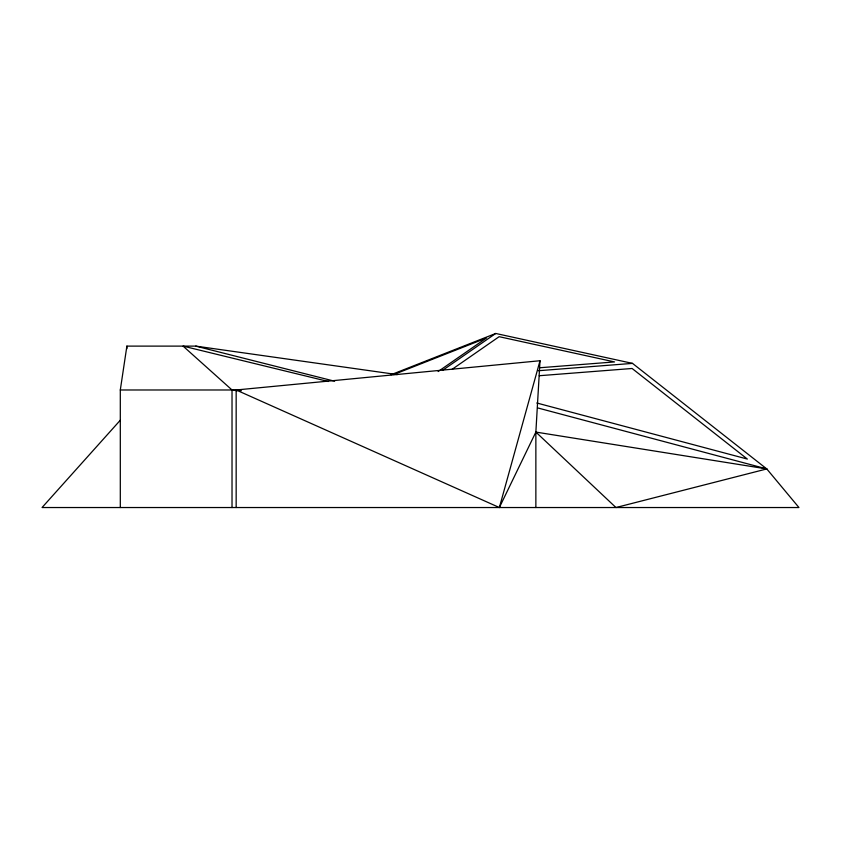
<?xml version="1.0" encoding="UTF-8"?>
<svg xmlns="http://www.w3.org/2000/svg" width="841" height="841" viewBox="0 0 841 841"><rect width="100%" height="100%" fill="white"/><g stroke="black" fill="none" stroke-linecap="round" stroke-linejoin="round"><path stroke-width="1.26" d="M535.864 507.533L535.864 432.085L540.017 360.736L236.163 389.982L236.163 507.533M120.305 507.533L120.305 389.982L126.886 346.114L195.764 346.114L397.32 374.602M241.356 390.708L236.163 389.982L499.365 507.533L540.017 360.736M499.365 507.533L535.864 432.085L766.782 468.931L798.95 507.533L42.05 507.533L120.4 420.101M438.15 371.533L486.466 337.998L393.756 374.529M442.587 370.345L495.727 333.467L632.506 363.386L766.782 468.931L615.959 507.533L535.864 432.085M452.101 369.325L499.144 336.684L614.54 361.924L540.143 367.727M391.086 374.708L495.727 333.467M538.356 370.734L632.506 363.386M539.249 375.727L632.106 368.484L747.355 459.06L536.8 402.997M120.305 389.982L238.36 389.982M328.274 381.499L183.086 346.114L232.021 389.982L237.215 390.697M195.764 346.114L334.602 381.215M537.504 407.874L766.782 468.931M232.021 389.982L232.021 507.533M126.886 346.114L126.886 348.742"/></g></svg>
